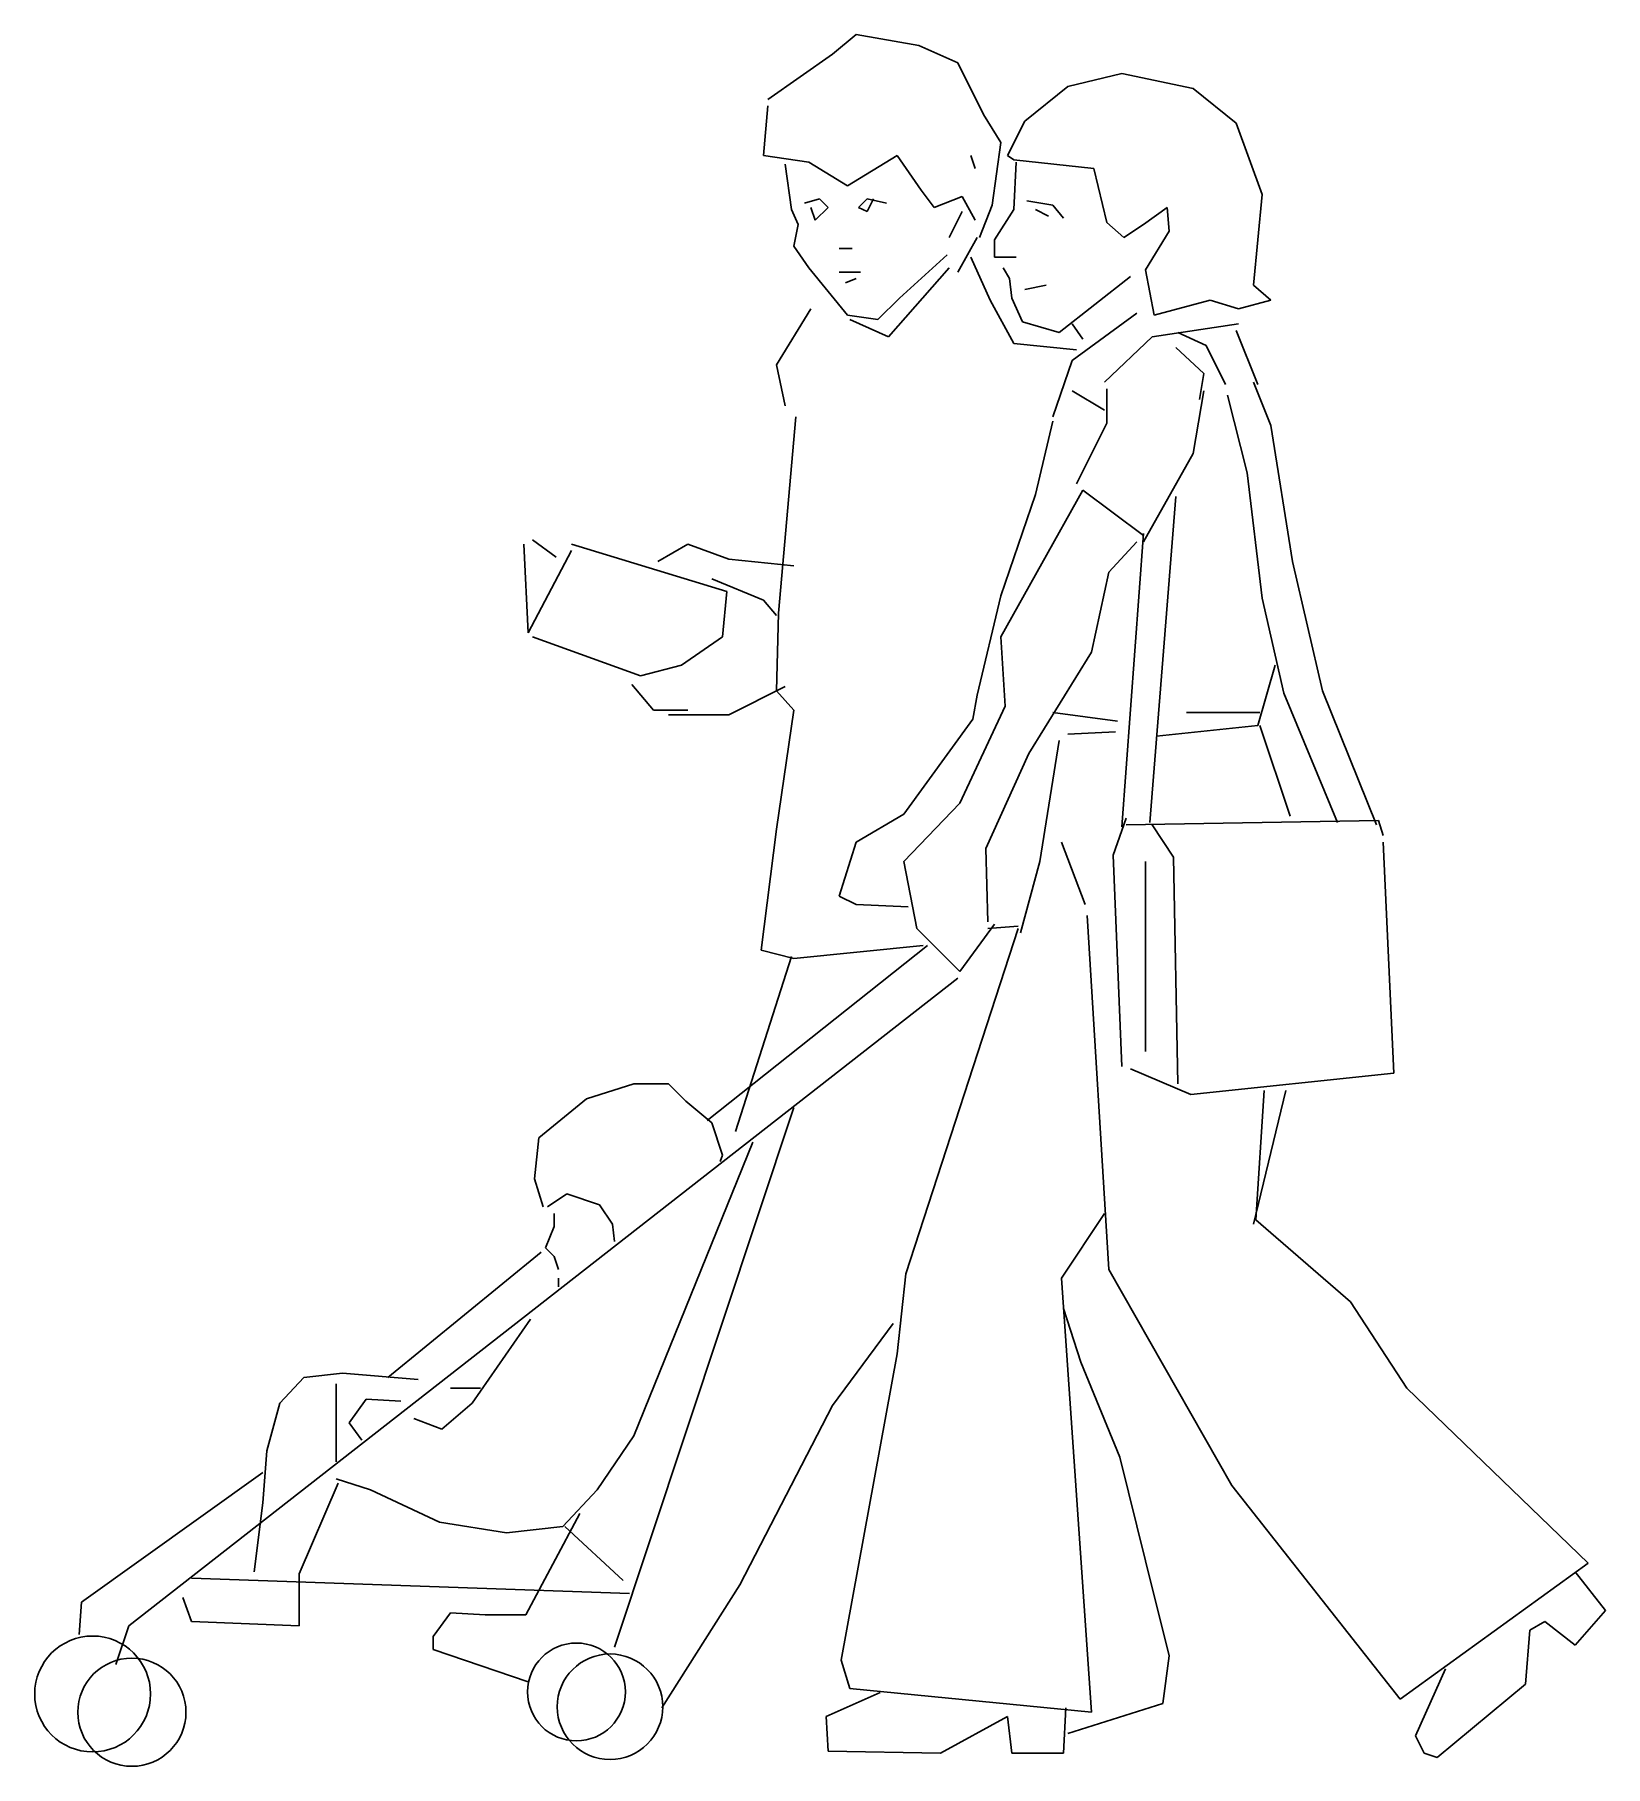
# Model space of a CAD drawing. Extents: x 64581 to 66129, y 21219 to 22925.
import ezdxf

# ---------------------------------------------------------------- set-up
doc = ezdxf.new("R2010")
doc.units = 0
doc.header["$LTSCALE"] = 1270
doc.header["$MEASUREMENT"] = 0
doc.layers.get('0').update_dxf_attribs({"linetype": 'CONTINUOUS'})

msp = doc.modelspace()

# ---------------------------------------------------------------- linework, layer by layer
at = {"linetype": 'CONTINUOUS'}
for p, q in [((65367.5, 22905.9), (65390.9, 22925)), ((65390.9, 22925), (65452.6, 22914.4)), ((65303.7, 22861.2), (65367.5, 22905.9)), ((65452.6, 22914.4), (65490.9, 22897.4)), ((65490.9, 22897.4), (65516.4, 22846.3)), ((65652.6, 22886.7), (65599.4, 22874)), ((65722.8, 22871.8), (65652.6, 22886.7)), ((65599.4, 22874), (65556.9, 22839.9)), ((65765.3, 22837.8), (65722.8, 22871.8)), ((65303.7, 22854.8), (65299.4, 22805.9)), ((65516.4, 22846.3), (65533.5, 22818.7)), ((65556.9, 22839.9), (65539.8, 22805.9)), ((65790.9, 22767.6), (65765.3, 22837.8)), ((65533.5, 22818.7), (65524.9, 22757)), ((65299.4, 22805.9), (65344.1, 22799.5)), ((65344.1, 22799.5), (65382.4, 22776.1)), ((65382.4, 22776.1), (65431.3, 22805.9)), ((65431.3, 22805.9), (65454.7, 22771.9)), ((65507.9, 22793.1), (65503.7, 22805.9)), ((65539.8, 22805.9), (65546.2, 22801.6)), ((65546.2, 22801.6), (65624.9, 22793.1)), ((65548.3, 22799.5), (65546.2, 22752.7)), ((65320.7, 22797.4), (65327.1, 22752.7)), ((65624.9, 22793.1), (65637.7, 22739.9)), ((65454.7, 22771.9), (65467.5, 22754.8)), ((65467.5, 22754.8), (65495.2, 22765.5)), ((65495.2, 22765.5), (65507.9, 22742.1)), ((65782.4, 22678.2), (65790.9, 22767.6)), ((65327.1, 22752.7), (65333.5, 22737.8)), ((65354.7, 22763.3), (65339.9, 22759.1)), ((65346.2, 22754.8), (65350.5, 22742.1)), ((65350.5, 22742.1), (65363.3, 22754.8)), ((65363.3, 22754.8), (65354.7, 22763.3)), ((65393, 22754.8), (65401.6, 22763.3)), ((65401.6, 22750.6), (65393, 22754.8)), ((65401.6, 22763.3), (65420.7, 22759.1)), ((65407.9, 22763.3), (65401.6, 22750.6)), ((65482.4, 22725.1), (65495.2, 22750.6)), ((65524.9, 22757), (65512.2, 22725.1)), ((65546.2, 22752.7), (65527.1, 22722.9)), ((65559, 22761.2), (65584.5, 22757)), ((65567.5, 22752.7), (65580.3, 22746.3)), ((65584.5, 22757), (65595.1, 22744.2)), ((65673.9, 22737.8), (65697.3, 22754.8)), ((65697.3, 22754.8), (65699.4, 22731.4)), ((65333.5, 22737.8), (65329.2, 22716.5)), ((65637.7, 22739.9), (65654.7, 22725.1)), ((65654.7, 22725.1), (65673.9, 22737.8)), ((65699.4, 22731.4), (65676, 22693.1)), ((65329.2, 22716.5), (65344.1, 22695.3)), ((65373.9, 22714.4), (65386.7, 22714.4)), ((65510.1, 22725.1), (65490.9, 22691)), ((65527.1, 22722.9), (65527.1, 22705.9)), ((65433.5, 22665.5), (65480.3, 22708)), ((65503.7, 22705.9), (65522.8, 22663.4)), ((65527.1, 22705.9), (65548.3, 22705.9)), ((65344.1, 22695.3), (65382.4, 22648.5)), ((65373.9, 22691), (65395.2, 22691)), ((65380.3, 22680.4), (65390.9, 22684.6)), ((65422.8, 22627.2), (65482.4, 22695.3)), ((65535.6, 22695.3), (65542, 22684.6)), ((65542, 22684.6), (65544.1, 22665.5)), ((65590.9, 22631.4), (65661.1, 22686.8)), ((65676, 22693.1), (65684.5, 22648.5)), ((65412.2, 22644.2), (65433.5, 22665.5)), ((65522.8, 22663.4), (65546.2, 22620.8)), ((65544.1, 22665.5), (65554.7, 22642.1)), ((65556.9, 22674), (65578.1, 22678.2)), ((65684.5, 22648.5), (65739.8, 22663.4)), ((65739.8, 22663.4), (65767.5, 22654.8)), ((65767.5, 22654.8), (65799.4, 22663.4)), ((65799.4, 22663.4), (65782.4, 22678.2)), ((65346.2, 22654.8), (65312.2, 22599.5)), ((65382.4, 22648.5), (65412.2, 22644.2)), ((65667.5, 22650.6), (65603.7, 22603.8)), ((65384.5, 22644.2), (65422.8, 22627.2)), ((65554.7, 22642.1), (65590.9, 22631.4)), ((65603.7, 22640), (65614.3, 22625.1)), ((65682.4, 22627.2), (65767.5, 22640)), ((65735.6, 22618.7), (65707.9, 22631.4)), ((65786.6, 22580.4), (65765.3, 22633.6)), ((65546.2, 22620.8), (65607.9, 22614.4)), ((65635.6, 22582.5), (65682.4, 22627.2)), ((65705.8, 22616.6), (65733.4, 22591)), ((65754.7, 22580.4), (65735.6, 22618.7)), ((65312.2, 22599.5), (65320.7, 22559.1)), ((65603.7, 22603.8), (65584.5, 22548.5)), ((65733.4, 22591), (65729.2, 22565.5)), ((65799.4, 22540), (65782.4, 22582.5)), ((65603.7, 22574), (65635.6, 22554.9)), ((65637.7, 22542.1), (65637.7, 22576.1)), ((65733.4, 22574), (65722.8, 22512.3)), ((65756.8, 22569.8), (65776, 22493.2)), ((65331.3, 22548.5), (65314.3, 22354.9)), ((65584.5, 22544.2), (65567.5, 22471.9)), ((65607.9, 22482.5), (65637.7, 22542.1)), ((65820.7, 22405.9), (65799.4, 22540)), ((65722.8, 22512.3), (65673.9, 22425.1)), ((65776, 22493.2), (65790.9, 22369.8)), ((65533.5, 22331.5), (65614.3, 22476.1)), ((65614.3, 22476.1), (65673.9, 22431.5)), ((65567.5, 22471.9), (65533.5, 22371.9)), ((65705.8, 22469.8), (65680.2, 22148.5)), ((65071.8, 22427.2), (65095.2, 22410.2)), ((65667.5, 22425.1), (65639.8, 22395.3)), ((65673.9, 22433.6), (65652.6, 22144.3)), ((65063.3, 22423), (65067.6, 22335.7)), ((65067.6, 22335.7), (65110.1, 22416.6)), ((65110.1, 22423), (65263.3, 22376.2)), ((65195.2, 22405.9), (65225, 22423)), ((65225, 22423), (65265.4, 22408.1)), ((65265.4, 22408.1), (65329.2, 22401.7)), ((65850.4, 22278.3), (65820.7, 22405.9)), ((65248.4, 22388.9), (65299.4, 22367.6)), ((65639.8, 22395.3), (65622.8, 22316.6)), ((65263.3, 22376.2), (65259, 22331.5)), ((65533.5, 22371.9), (65510.1, 22274)), ((65299.4, 22367.6), (65312.2, 22352.8)), ((65314.3, 22354.9), (65312.2, 22278.3)), ((65790.9, 22369.8), (65812.1, 22276.2)), ((65178.2, 22293.2), (65071.8, 22331.5)), ((65259, 22331.5), (65218.6, 22303.8)), ((65537.7, 22263.4), (65533.5, 22331.5)), ((65218.6, 22303.8), (65178.2, 22293.2)), ((65622.8, 22316.6), (65561.1, 22216.6)), ((65803.6, 22303.8), (65786.6, 22244.3)), ((65169.7, 22284.7), (65190.9, 22259.2)), ((65265.4, 22254.9), (65320.7, 22282.6)), ((65312.2, 22278.3), (65329.2, 22259.2)), ((65510.1, 22274), (65505.8, 22250.6)), ((65812.1, 22276.2), (65865.3, 22148.5)), ((65903.6, 22146.4), (65850.4, 22278.3)), ((65190.9, 22259.2), (65225, 22259.2)), ((65205.8, 22254.9), (65265.4, 22254.9)), ((65329.2, 22259.2), (65312.2, 22142.1)), ((65493, 22167.7), (65537.7, 22263.4)), ((65584.5, 22257), (65648.3, 22248.5)), ((65716.4, 22257), (65788.7, 22257)), ((65505.8, 22250.6), (65437.7, 22157)), ((65599.4, 22235.7), (65646.2, 22237.9)), ((65786.6, 22244.3), (65686.6, 22233.6)), ((65788.7, 22244.3), (65818.5, 22154.9)), ((65590.9, 22229.4), (65571.7, 22110.2)), ((65561.1, 22216.6), (65518.6, 22123)), ((65437.7, 22110.2), (65493, 22167.7)), ((65437.7, 22157), (65390.9, 22129.4)), ((65656.8, 22152.8), (65644.1, 22116.6)), ((65656.8, 22146.4), (65905.7, 22150.7)), ((65905.7, 22150.7), (65910, 22135.8)), ((65312.2, 22142.1), (65297.3, 22023)), ((65682.4, 22146.4), (65703.6, 22114.5)), ((65390.9, 22129.4), (65373.9, 22076.2)), ((65518.6, 22123), (65520.7, 22050.7)), ((65616.4, 22067.7), (65593, 22129.4)), ((65644.1, 22116.6), (65652.6, 21908.1)), ((65920.6, 21901.7), (65910, 22129.4)), ((65450.5, 22044.3), (65437.7, 22110.2)), ((65571.7, 22110.2), (65552.6, 22040)), ((65676, 22110.2), (65676, 21923)), ((65703.6, 22114.5), (65707.9, 21891.1)), ((65373.9, 22076.2), (65390.9, 22067.7)), ((65390.9, 22067.7), (65442, 22065.6)), ((65527.1, 22048.5), (65493, 22001.7)), ((65618.5, 22057), (65639.8, 21708.2)), ((65550.5, 22044.3), (65439.8, 21703.9)), ((65493, 22001.7), (65450.5, 22044.3)), ((65520.7, 22044.3), (65550.5, 22046.4)), ((65244.1, 21854.9), (65461.1, 22027.3)), ((65327.1, 22016.6), (65271.8, 21844.3)), ((65297.3, 22023), (65329.2, 22014.5)), ((65329.2, 22014.5), (65456.9, 22027.3)), ((64674, 21357.1), (65490.9, 21995.4)), ((65661.1, 21906), (65720.7, 21880.5)), ((65720.7, 21880.5), (65920.6, 21901.7)), ((65125, 21876.2), (65171.8, 21891.1)), ((65171.8, 21891.1), (65205.8, 21891.1)), ((65205.8, 21891.1), (65222.9, 21874.1)), ((65814.3, 21884.7), (65782.4, 21752.8)), ((65784.5, 21757.1), (65793, 21884.7)), ((65078.2, 21837.9), (65125, 21876.2)), ((65152.6, 21335.9), (65329.2, 21867.7)), ((65222.9, 21874.1), (65248.4, 21852.8)), ((65248.4, 21852.8), (65259, 21820.9)), ((65073.9, 21797.5), (65078.2, 21837.9)), ((65288.8, 21833.7), (65171.8, 21544.3)), ((65259, 21820.9), (65256.9, 21814.5)), ((65082.4, 21769.8), (65073.9, 21797.5)), ((65086.7, 21769.8), (65105.8, 21782.6)), ((65105.8, 21782.6), (65137.8, 21772)), ((65093.1, 21763.5), (65093.1, 21750.7)), ((65137.8, 21772), (65150.5, 21752.8)), ((65593, 21699.6), (65635.6, 21763.5)), ((65093.1, 21750.7), (65084.6, 21729.4)), ((65150.5, 21752.8), (65152.6, 21735.8)), ((65878.1, 21676.2), (65784.5, 21757.1)), ((64929.3, 21601.8), (65080.3, 21725.2)), ((65084.6, 21729.4), (65093.1, 21720.9)), ((65093.1, 21720.9), (65097.3, 21708.2)), ((65639.8, 21708.2), (65761.1, 21495.4)), ((65097.3, 21699.6), (65097.3, 21691.1)), ((65439.8, 21703.9), (65431.3, 21625.2)), ((65622.8, 21272), (65593, 21699.6)), ((65933.4, 21591.1), (65878.1, 21676.2)), ((65069.7, 21659.2), (65012.2, 21576.3)), ((65612.2, 21616.7), (65595.1, 21669.9)), ((65367.5, 21574.1), (65427.1, 21655)), ((65431.3, 21625.2), (65376, 21323.1)), ((64884.6, 21606), (64846.3, 21601.8)), ((64959.1, 21599.7), (64884.6, 21606)), ((65650.5, 21523.1), (65612.2, 21616.7)), ((64846.3, 21601.8), (64822.9, 21576.3)), ((64878.2, 21595.4), (64878.2, 21518.8)), ((65020.7, 21591.1), (64991, 21591.1)), ((66112.1, 21418.8), (65933.4, 21591.1)), ((64822.9, 21576.3), (64810.1, 21529.5)), ((64908, 21580.5), (64891, 21557.1)), ((64942, 21578.4), (64908, 21580.5)), ((65012.2, 21576.3), (64982.5, 21550.7)), ((65276, 21397.6), (65367.5, 21574.1)), ((64891, 21557.1), (64903.7, 21540.1)), ((64982.5, 21550.7), (64954.8, 21561.4)), ((65171.8, 21544.3), (65135.6, 21491.2)), ((64810.1, 21529.5), (64805.9, 21478.4)), ((65676, 21421), (65650.5, 21523.1)), ((64627.2, 21380.5), (64805.9, 21508.2)), ((64912.2, 21491.2), (64878.2, 21501.8)), ((64880.3, 21497.5), (64842, 21408.2)), ((64980.3, 21459.2), (64912.2, 21491.2)), ((65135.6, 21491.2), (65101.6, 21455)), ((65761.1, 21495.4), (65927, 21284.8)), ((64805.9, 21478.4), (64797.4, 21410.3)), ((65118.6, 21467.8), (65065.4, 21367.8)), ((65046.3, 21448.6), (64980.3, 21459.2)), ((65101.6, 21455), (65046.3, 21448.6)), ((65161.2, 21401.8), (65103.7, 21455)), ((65699.4, 21327.4), (65676, 21421)), ((65927, 21284.8), (66112.1, 21418.8)), ((64735.7, 21403.9), (65167.5, 21389)), ((64842, 21408.2), (64842, 21357.1)), ((66129.1, 21372), (66099.3, 21410.3)), ((64735.7, 21361.4), (64727.2, 21384.8)), ((65199.4, 21276.3), (65276, 21397.6)), ((64625.1, 21348.6), (64627.2, 21380.5)), ((64991, 21369.9), (64973.9, 21346.5)), ((65025, 21367.8), (64991, 21369.9)), ((65065.4, 21367.8), (65025, 21367.8)), ((66099.3, 21338), (66129.1, 21372)), ((64661.2, 21318.8), (64674, 21357.1)), ((64842, 21357.1), (64735.7, 21361.4)), ((66050.4, 21299.7), (66054.7, 21352.9)), ((66054.7, 21352.9), (66069.6, 21361.4)), ((66069.6, 21361.4), (66099.3, 21338)), ((64973.9, 21346.5), (64973.9, 21333.7)), ((64973.9, 21333.7), (65067.6, 21301.8)), ((65376, 21323.1), (65384.5, 21295.4)), ((65693, 21280.5), (65699.4, 21327.4)), ((65971.7, 21314.6), (65941.9, 21248.6)), ((65963.2, 21227.4), (66050.4, 21299.7)), ((65414.3, 21291.2), (65361.1, 21267.8)), ((65384.5, 21295.4), (65622.8, 21272)), ((65599.4, 21250.8), (65693, 21280.5)), ((65361.1, 21267.8), (65363.3, 21233.7)), ((65473.9, 21231.6), (65539.8, 21267.8)), ((65539.8, 21267.8), (65544.1, 21231.6)), ((65595.1, 21231.6), (65597.3, 21276.3)), ((65941.9, 21248.6), (65950.4, 21231.6)), ((65363.3, 21233.7), (65473.9, 21231.6)), ((65544.1, 21231.6), (65595.1, 21231.6)), ((65950.4, 21231.6), (65963.2, 21227.4))]:
    msp.add_line(p, q, dxfattribs=at)
for centre, radius in [((64638.3, 21289.9), 57.1), ((65115.1, 21291.9), 48.2), ((64677, 21271.9), 53.3), ((65148.2, 21277.3), 52)]:
    msp.add_circle(centre, radius, dxfattribs=at)

doc.saveas('drawing.dxf')
